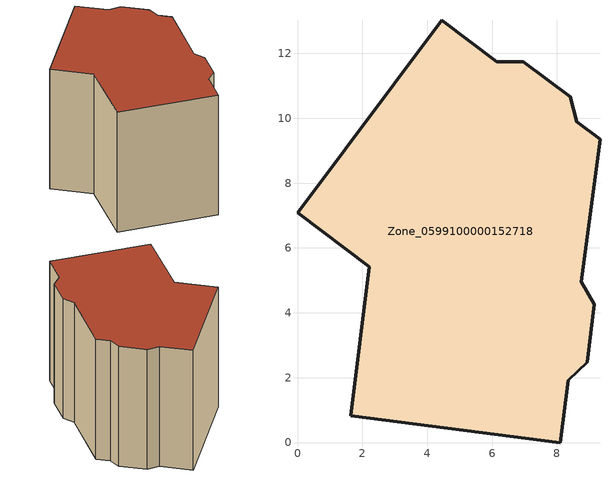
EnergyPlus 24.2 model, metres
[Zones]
Zone_0599100000152718
 floor ground (C_G): 6.15,11.75 6.97,11.75 8.41,10.67 8.61,9.89 9.33,9.35 8.76,4.96 9.16,4.26 8.94,2.48 8.35,1.92 8.1,0 1.64,0.83 2.21,5.42 0,7.08 4.45,13.02 z0
 wall outside (C_F): 8.1,0 8.35,1.92 8.94,2.48 9.16,4.26 8.76,4.96 9.33,9.35 8.61,9.89 8.41,10.67 6.97,11.75 6.15,11.75 4.45,13.02 0,7.08 2.21,5.42 1.64,0.83 8.1,0 z0:8.67
 roof outside (C_R): 6.15,11.75 4.45,13.02 0,7.08 2.21,5.42 1.64,0.83 8.1,0 8.35,1.92 8.94,2.48 9.16,4.26 8.76,4.96 9.33,9.35 8.61,9.89 8.41,10.67 6.97,11.75 z8.67
[BUILDING]
Pand.0599100000152718: North Axis=0; Terrain=City; Loads Convergence Tolerance Value=0.04; Temperature Convergence Tolerance Value=0.4; Solar Distribution=FullExterior; Maximum Number of Warmup Days=25; Minimum Number of Warmup Days=1
[Site:Location]
Rotterdam.The.Hague.AP_ZH_NLD Design_Conditions: Latitude=51.96; Longitude=4.45; Time Zone=1; Elevation=-4.5
[SITE:GROUNDTEMPERATURE:BUILDINGSURFACE]
18, 18, 18, 18, 18, 18, 18, 18, 18, 18, 18, 18
[MATERIAL] Thermal Absorptance=0.9; Solar Absorptance=0.7; Visible Absorptance=0.7
Name | Roughness | Thickness | Conductivity | Density | Specific Heat
G.TC.1946 | MediumSmooth | 0.15 | 1 | 540 | 1210
F.TC.1946 | Rough | 0.3 | 0.857143 | 1920 | 840
R.TC.1946 | MediumRough | 0.2 | 0.909091 | 1500 | 1000
[CONSTRUCTION]
C_G: G.TC.1946
C_F: F.TC.1946
C_R: R.TC.1946
[ZONE]
Zone_0599100000152718: Type=1; Multiplier=1; Ceiling Height=Autocalculate; Volume=Autocalculate; Floor Area=autocalculate; Part of Total Floor Area=Yes
[ZONEINFILTRATION:DESIGNFLOWRATE]
Infil_Zone_0599100000152718: Zone or ZoneList or Space or SpaceList=Zone_0599100000152718; Schedule=AlwaysOn; Design Flow Rate Calculation Method=Flow/Area; Flow Rate per Floor Area=0.003; Constant Term Coefficient=1; Temperature Term Coefficient=0; Velocity Term Coefficient=0; Velocity Squared Term Coefficient=0
[HVACTEMPLATE:ZONE:IDEALLOADSAIRSYSTEM]
Zone_0599100000152718: Maximum Heating Supply Air Temperature=50; Minimum Cooling Supply Air Temperature=13; Maximum Heating Supply Air Humidity Ratio=0.0156; Minimum Cooling Supply Air Humidity Ratio=0.0077; Heating Limit=NoLimit; Cooling Limit=NoLimit; Dehumidification Control Type=ConstantSensibleHeatRatio; Cooling Sensible Heat Ratio=0.7; Dehumidification Setpoint=60; Humidification Control Type=None; Humidification Setpoint=30; Outdoor Air Method=None; Outdoor Air Flow Rate per Person=0.00944; Outdoor Air Flow Rate per Zone Floor Area=0; Outdoor Air Flow Rate per Zone=0; Demand Controlled Ventilation Type=None; Outdoor Air Economizer Type=NoEconomizer; Heat Recovery Type=None; Sensible Heat Recovery Effectiveness=0.7; Latent Heat Recovery Effectiveness=0.65
[ZONECONTROL:THERMOSTAT]
ThermostatControl_Zone_0599100000152718: Zone or ZoneList=Zone_0599100000152718; Control Type Schedule=DualSetpointControlType; Control 1=Thermostat_Zone_0599100000152718; Temperature Difference Between Cutout And Setpoint=0
[THERMOSTATSETPOINT:DUALSETPOINT]
Thermostat_Zone_0599100000152718: Heating Setpoint Temperature Schedule=HeatingSetpoint_Zone_0599100000152718; Cooling Setpoint Temperature Schedule=CoolingSetpoint_Zone_0599100000152718
[SCHEDULE:COMPACT]
HeatingSetpoint_Zone_0599100000152718: Through: 12/31, For: AllDays, Until: 24:00, 21
CoolingSetpoint_Zone_0599100000152718: Through: 12/31, For: AllDays, Until: 24:00, 24
DualSetpointControlType: Through: 12/31, For: AllDays, Until: 24:00, 4
AlwaysOn: Through: 12/31, For: AllDays, Until: 24:00, 1
